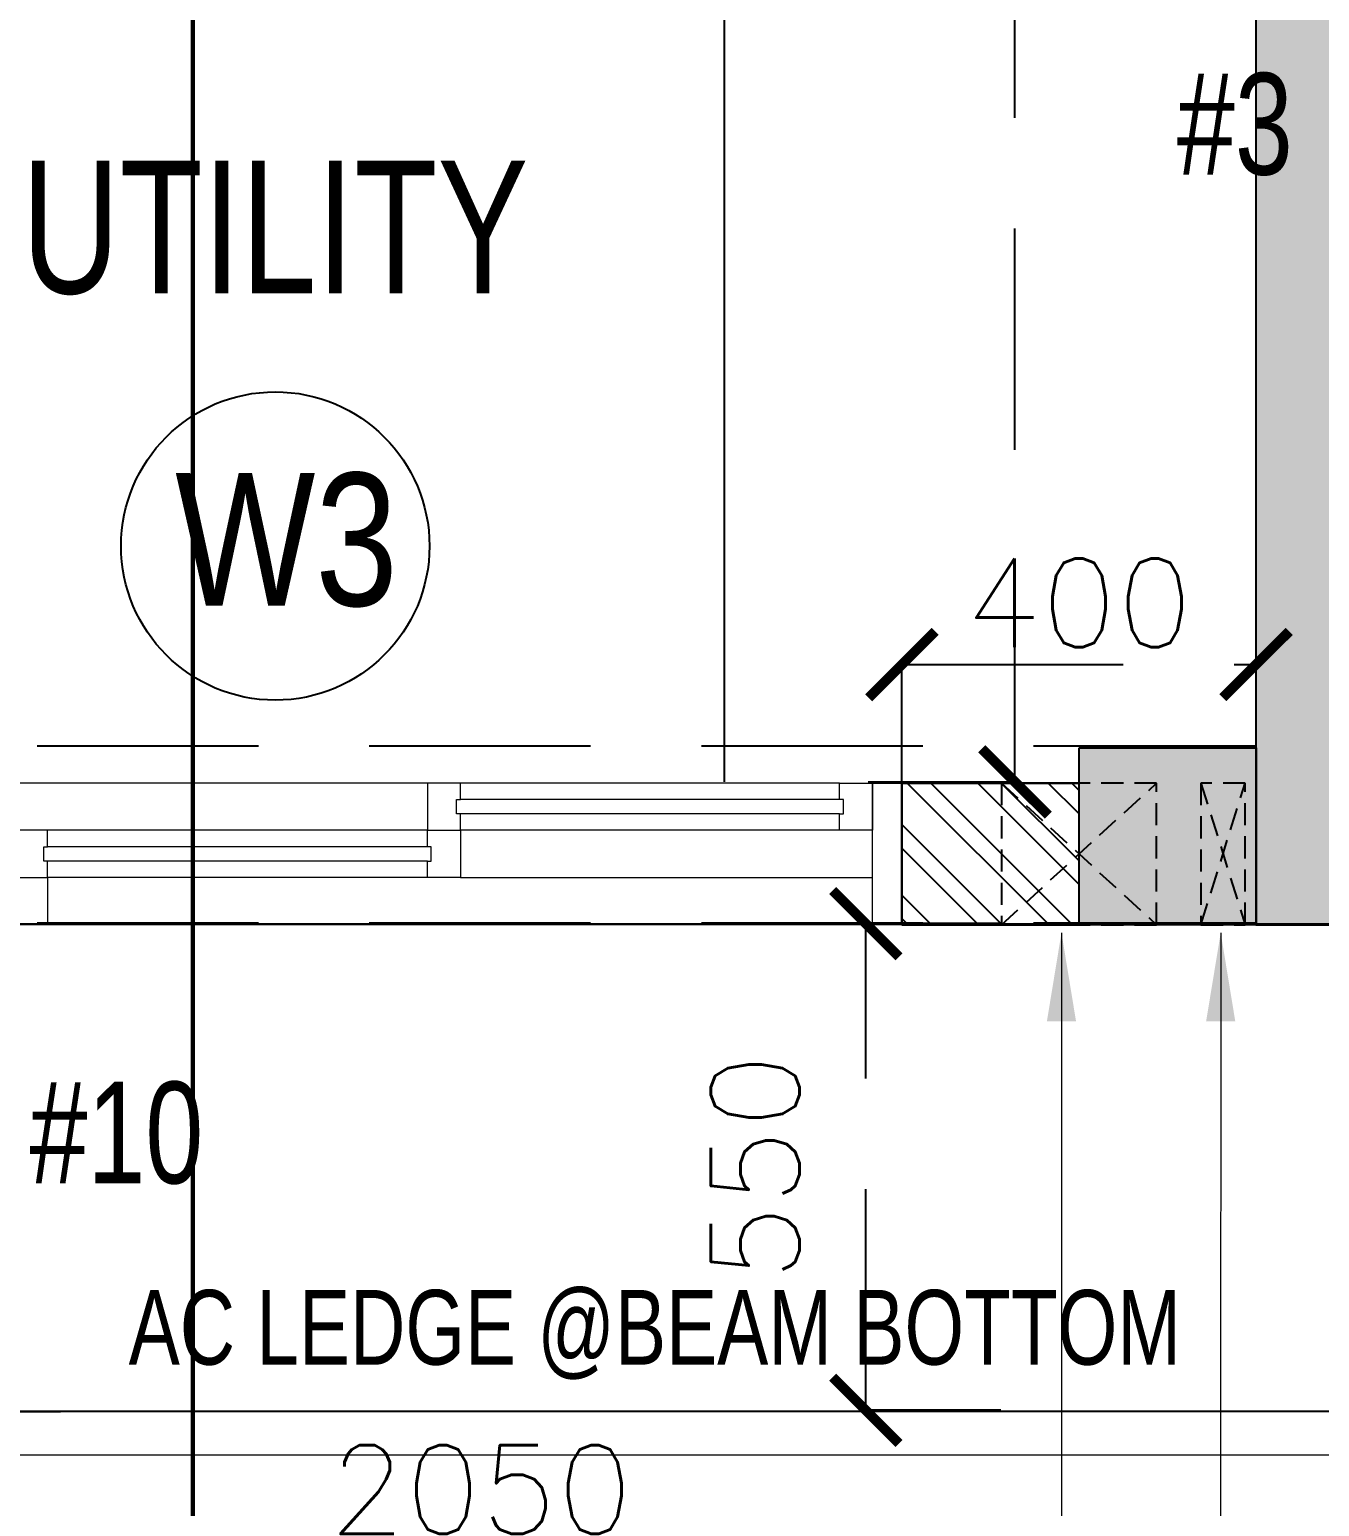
# Model space of a CAD drawing. Header units: millimetres. Extents: x 1167879 to 1231451, y -5731814 to -5645217.
# Drawn here: x 1216977 to 1218434, y -5720267 to -5718599 of the extents above; entities that cross this region are included whole.
import ezdxf
from ezdxf.enums import TextEntityAlignment as Align

# ---------------------------------------------------------------- set-up
doc = ezdxf.new("R2010")
doc.units = ezdxf.units.MM
doc.header["$LTSCALE"] = 1000
doc.header["$MEASUREMENT"] = 0
for name, pattern in [('3BHK-A$0$AUDIT_D_120904163729-0', [0]), ('3BHK-A$0$HIDDEN', [0.375, 0.25, -0.125]), ('AUDIT_D_120904163729-0', [0]), ('T8 - TYPICAL FLOOR CORE$0$HIDDEN', [0.375, 0.25, -0.125]), ('T8(T9 IS SIMILAR) - DIMENSION & TEXTING$0$HIDDEN', [0.375, 0.25, -0.125]), ('T8(T9 IS SIMILAR)$0$$0$HIDDEN', [0.375, 0.25, -0.125]), ('T8_PROFILE SECTIONS$0$HIDDEN', [0.375, 0.25, -0.125]), ('T8_PROFILE SECTIONS$0$PHANTOM2', [1.25, 0.625, -0.125, 0.125, -0.125, 0.125, -0.125])]:
    doc.linetypes.add(name, pattern=pattern)
doc.layers.get('0').update_dxf_attribs({"linetype": 'AUDIT_D_120904163729-0'})
for name, color, linetype in [('3BHK-A$0$$0$a-KIT FIX', 251, 'Continuous'), ('3BHK-A$0$A-HATCH -160', 251, '3BHK-A$0$AUDIT_D_120904163729-0'), ('T8 - TYPICAL FLOOR CORE$0$A-DIMENSIONS', 2, 'T8 - TYPICAL FLOOR CORE$0$HIDDEN'), ('T8 - TYPICAL FLOOR CORE$0$A-SLAB SUNK-AC LEDGES', 251, 'T8 - TYPICAL FLOOR CORE$0$HIDDEN'), ('T8(T9 IS SIMILAR) - DIMENSION & TEXTING$0$A-DIMENSIONS', 2, 'T8(T9 IS SIMILAR) - DIMENSION & TEXTING$0$HIDDEN'), ('T8(T9 IS SIMILAR) - DIMENSION & TEXTING$0$a-window-no', 125, 'Continuous'), ('T8(T9 IS SIMILAR)$0$$6$a-beam 2', 50, 'Continuous'), ('T8(T9 IS SIMILAR)$0$S-BEAM', 20, 'T8(T9 IS SIMILAR)$0$$0$HIDDEN'), ('T8_PROFILE SECTIONS$0$A-PROFILE SECTIONS', 81, 'T8_PROFILE SECTIONS$0$PHANTOM2'), ('T8_REFUGE COLUMNS$0$A-RCC COLS', 3, 'Continuous'), ('T8_REFUGE COLUMNS$0$A-SHEAR WALL THICKENING', 3, 'Continuous'), ('T8_TYPICAL COLUMNS$0$A-RCC COLS', 3, 'Continuous'), ('T8_TYPICAL COLUMNS$0$A-SHEAR WALL THICKENING', 3, 'Continuous')]:
    doc.layers.add(name, color=color, linetype=linetype)
for name, color, linetype, lineweight in [('3BHK-A$0$$0$Window', 4, 'Continuous', 20), ('3BHK-A$0$$1$A-WALL- 160', 6, 'Continuous', 30), ('T8(T9 IS SIMILAR) - DIMENSION & TEXTING$0$a-Text', 4, 'Continuous', 0), ('T8(T9 IS SIMILAR) - DIMENSION & TEXTING$0$R0-18-10-2014-T1-1st Podium Floor Plan$0$Text', 2, 'Continuous', 0), ('T8(T9 IS SIMILAR) - DIMENSION & TEXTING$0$T8 - TYPICAL FLOOR CORE$0$$1$a-Text', 4, 'Continuous', 0), ('T8(T9 IS SIMILAR)$0$D&W', 8, 'Continuous', 25)]:
    doc.layers.add(name, color=color, linetype=linetype, lineweight=lineweight)
doc.layers.add('A-BUA COMMON AREAS LEDGES', color=85, linetype='Continuous', lineweight=15, plot=False)
doc.layers.add('T8_REFUGE COLUMNS$0$COL-HATCH', color=7, linetype='Continuous', lineweight=25, true_color=0xa3a3a3)
doc.styles.add('T8 - TYPICAL FLOOR CORE$0$Romans 1', font='romans.shx', dxfattribs={"height": 100})
doc.styles.add('T8(T9 IS SIMILAR) - DIMENSION & TEXTING$0$ARIAL ARROW', font='swisscl.ttf')
doc.styles.add('T8(T9 IS SIMILAR) - DIMENSION & TEXTING$0$LODHA STANDERD', font='sanss___.ttf')
doc.styles.add('T8(T9 IS SIMILAR) - DIMENSION & TEXTING$0$Romans 1', font='romans.shx', dxfattribs={"height": 100})
doc.styles.add('T8(T9 IS SIMILAR) - DIMENSION & TEXTING$0$T8 - TYPICAL FLOOR CORE$0$$1$ARIAL ARROW', font='swisscl.ttf')
doc.styles.add('T8(T9 IS SIMILAR) - DIMENSION & TEXTING$0$Tahoma', font='tahoma.ttf')
doc.dimstyles.new('T8 - TYPICAL FLOOR CORE$0$ALPINE S', dxfattribs={"dimscale": 0, "dimtxt": 100, "dimasz": 75, "dimexe": 0, "dimexo": 0, "dimgap": 75, "dimtad": 1, "dimdec": 0, "dimzin": 0, "dimdsep": 46, "dimtxsty": 'T8 - TYPICAL FLOOR CORE$0$Romans 1', "dimblk": 'T8 - TYPICAL FLOOR CORE$0$_ArchTick', "dimcen": 0.09, "dimclrd": 256, "dimclre": 256, "dimclrt": 7, "dimadec": 0, "dimazin": 0, "dimtfac": 1, "dimtdec": 0, "dimtofl": 0, "dimtmove": 1, "dimatfit": 0, "dimldrblk": 'T8 - TYPICAL FLOOR CORE$0$_Open90', "dimfxl": 1, "dimtolj": 1, "dimtzin": 0, "dimarcsym": 0})
doc.dimstyles.new('T8(T9 IS SIMILAR) - DIMENSION & TEXTING$0$ALPINE S', dxfattribs={"dimscale": 0, "dimtxt": 100, "dimasz": 75, "dimexe": 0, "dimexo": 0, "dimgap": 75, "dimtad": 1, "dimdec": 0, "dimzin": 0, "dimdsep": 46, "dimtxsty": 'T8(T9 IS SIMILAR) - DIMENSION & TEXTING$0$Romans 1', "dimblk": 'T8(T9 IS SIMILAR) - DIMENSION & TEXTING$0$_ArchTick', "dimcen": 0.09, "dimclrd": 256, "dimclre": 256, "dimclrt": 7, "dimadec": 0, "dimazin": 0, "dimtfac": 1, "dimtdec": 0, "dimtofl": 0, "dimtmove": 1, "dimatfit": 0, "dimldrblk": 'T8(T9 IS SIMILAR) - DIMENSION & TEXTING$0$_Open90', "dimfxl": 1, "dimtolj": 1, "dimtzin": 0, "dimarcsym": 0})
doc.dimstyles.new('T8(T9 IS SIMILAR) - DIMENSION & TEXTING$0$SAMATA STD', dxfattribs={"dimtxt": 100, "dimasz": 50, "dimexe": 50, "dimexo": 50, "dimgap": 10, "dimtad": 0, "dimdec": 0, "dimrnd": 5, "dimzin": 0, "dimdsep": 46, "dimtxsty": 'T8(T9 IS SIMILAR) - DIMENSION & TEXTING$0$Tahoma', "dimblk": 'T8(T9 IS SIMILAR) - DIMENSION & TEXTING$0$_Origin2', "dimcen": -50, "dimdle": 50, "dimclrd": 7, "dimclre": 7, "dimclrt": 7, "dimadec": 0, "dimazin": 0, "dimtfac": 1, "dimtdec": 0, "dimtmove": 1, "dimatfit": 3, "dimfxl": 150, "dimtfill": 1, "dimtolj": 1, "dimtzin": 0, "dimlwd": -1, "dimlwe": -1, "dimarcsym": 0})

# ---------------------------------------------------------------- blocks, each defined once
blk = doc.blocks.new('T8(T9 IS SIMILAR) - DIMENSION & TEXTING$0$WINDOW TAG')
at = {"layer": 'T8(T9 IS SIMILAR) - DIMENSION & TEXTING$0$a-window-no'}
blk.add_circle((0, 0), 174.1, dxfattribs=at)
at = {"layer": 'T8(T9 IS SIMILAR) - DIMENSION & TEXTING$0$a-window-no', "style": 'T8(T9 IS SIMILAR) - DIMENSION & TEXTING$0$LODHA STANDERD'}
blk.add_attdef('WINDOW', text='', height=150, dxfattribs=at).set_placement((11.3, 2.8), align=Align.MIDDLE_CENTER)
blk = doc.blocks.new('T8(T9 IS SIMILAR) - DIMENSION & TEXTING$0$_ArchTick')
at = {"color": 0, "linetype": 'ByBlock', "const_width": 0.15}
blk.add_lwpolyline([(-0.5, -0.5), (0.5, 0.5)], dxfattribs=at)
blk = doc.blocks.new('*D333')
at = {"layer": 'T8(T9 IS SIMILAR) - DIMENSION & TEXTING$0$A-DIMENSIONS', "linetype": 'T8(T9 IS SIMILAR) - DIMENSION & TEXTING$0$HIDDEN', "lineweight": -2, "transparency": 16777216}
for p, q in [((1217925.4, -5715473.9), (1218090.1, -5715473.9)), ((1217924.5, -5719448.6), (1218090.1, -5719448.6))]:
    blk.add_line(p, q, dxfattribs=at)
at = {"layer": 'T8(T9 IS SIMILAR) - DIMENSION & TEXTING$0$A-DIMENSIONS', "lineweight": -2, "transparency": 16777216}
blk.add_line((1218090.1, -5719448.6), (1218090.1, -5715473.9), dxfattribs=at)
at = {"layer": 'T8(T9 IS SIMILAR) - DIMENSION & TEXTING$0$A-DIMENSIONS', "linetype": 'ByBlock', "lineweight": -2, "transparency": 16777216, "xscale": 75, "yscale": 75, "zscale": 75}
for p, rotation in [((1218090.1, -5715473.9), 90), ((1218090.1, -5719448.6), 270)]:
    blk.add_blockref('T8(T9 IS SIMILAR) - DIMENSION & TEXTING$0$_ArchTick', p, dxfattribs=dict(at, rotation=rotation))
at = {"layer": 'T8(T9 IS SIMILAR) - DIMENSION & TEXTING$0$A-DIMENSIONS', "color": 7, "linetype": 'ByBlock', "transparency": 16777216, "insert": (1217965.1, -5717069.1), "char_height": 100, "attachment_point": 5, "rotation": 90, "style": 'T8(T9 IS SIMILAR) - DIMENSION & TEXTING$0$Romans 1'}
blk.add_mtext('\\A1;3975', dxfattribs=at)
blk = doc.blocks.new('T8(T9 IS SIMILAR) - DIMENSION & TEXTING$0$_Open90')
at = {"color": 0, "linetype": 'ByBlock', "lineweight": -2}
for p, q in [((-0.5, 0.5), (0, 0)), ((0, 0), (-1, 0)), ((0, 0), (-0.5, -0.5))]:
    blk.add_line(p, q, dxfattribs=at)
blk = doc.blocks.new('*D335')
at = {"layer": 'T8(T9 IS SIMILAR) - DIMENSION & TEXTING$0$A-DIMENSIONS', "linetype": 'T8(T9 IS SIMILAR) - DIMENSION & TEXTING$0$HIDDEN', "lineweight": -2, "transparency": 16777216}
for p, q in [((1217962.4, -5719448.6), (1217962.4, -5719316)), ((1218362.3, -5719448.6), (1218362.3, -5719316))]:
    blk.add_line(p, q, dxfattribs=at)
at = {"layer": 'T8(T9 IS SIMILAR) - DIMENSION & TEXTING$0$A-DIMENSIONS', "lineweight": -2, "transparency": 16777216}
blk.add_line((1217962.4, -5719316), (1218362.3, -5719316), dxfattribs=at)
at = {"layer": 'T8(T9 IS SIMILAR) - DIMENSION & TEXTING$0$A-DIMENSIONS', "linetype": 'ByBlock', "lineweight": -2, "transparency": 16777216, "xscale": 75, "yscale": 75, "zscale": 75, "rotation": 180}
blk.add_blockref('T8(T9 IS SIMILAR) - DIMENSION & TEXTING$0$_ArchTick', (1217962.4, -5719316), dxfattribs=at)
at = {"layer": 'T8(T9 IS SIMILAR) - DIMENSION & TEXTING$0$A-DIMENSIONS', "linetype": 'ByBlock', "lineweight": -2, "transparency": 16777216, "xscale": 75, "yscale": 75, "zscale": 75}
blk.add_blockref('T8(T9 IS SIMILAR) - DIMENSION & TEXTING$0$_ArchTick', (1218362.3, -5719316), dxfattribs=at)
at = {"layer": 'T8(T9 IS SIMILAR) - DIMENSION & TEXTING$0$A-DIMENSIONS', "color": 7, "linetype": 'ByBlock', "transparency": 16777216, "insert": (1218162.3, -5719246.3), "char_height": 100, "attachment_point": 5, "style": 'T8(T9 IS SIMILAR) - DIMENSION & TEXTING$0$Romans 1'}
blk.add_mtext('\\A1;400', dxfattribs=at)
blk = doc.blocks.new('T8(T9 IS SIMILAR) - DIMENSION & TEXTING$0$_Origin2')
at = {"color": 0, "linetype": 'ByBlock', "lineweight": -2}
blk.add_line((-0.5, 0), (-1, 0), dxfattribs=at)
for radius in [0.5, 0.25]:
    blk.add_circle((0, 0), radius, dxfattribs=at)
blk = doc.blocks.new('*D185')
at = {"layer": 'T8(T9 IS SIMILAR) - DIMENSION & TEXTING$0$A-DIMENSIONS', "linetype": 'T8(T9 IS SIMILAR) - DIMENSION & TEXTING$0$HIDDEN', "lineweight": -2, "transparency": 16777216}
for p, q in [((1216462.3, -5720159.9), (1216462.3, -5720372.9)), ((1218512.1, -5720159.9), (1218512.1, -5720372.9))]:
    blk.add_line(p, q, dxfattribs=at)
at = {"layer": 'T8(T9 IS SIMILAR) - DIMENSION & TEXTING$0$A-DIMENSIONS', "lineweight": -2, "transparency": 16777216}
blk.add_line((1216462.3, -5720372.9), (1218512.1, -5720372.9), dxfattribs=at)
at = {"layer": 'T8(T9 IS SIMILAR) - DIMENSION & TEXTING$0$A-DIMENSIONS', "linetype": 'ByBlock', "lineweight": -2, "transparency": 16777216, "xscale": 75, "yscale": 75, "zscale": 75, "rotation": 180}
blk.add_blockref('T8(T9 IS SIMILAR) - DIMENSION & TEXTING$0$_ArchTick', (1216462.3, -5720372.9), dxfattribs=at)
at = {"layer": 'T8(T9 IS SIMILAR) - DIMENSION & TEXTING$0$A-DIMENSIONS', "linetype": 'ByBlock', "lineweight": -2, "transparency": 16777216, "xscale": 75, "yscale": 75, "zscale": 75}
blk.add_blockref('T8(T9 IS SIMILAR) - DIMENSION & TEXTING$0$_ArchTick', (1218512.1, -5720372.9), dxfattribs=at)
at = {"layer": 'T8(T9 IS SIMILAR) - DIMENSION & TEXTING$0$A-DIMENSIONS', "color": 7, "linetype": 'ByBlock', "transparency": 16777216, "insert": (1217487.2, -5720247.9), "char_height": 100, "attachment_point": 5, "style": 'T8(T9 IS SIMILAR) - DIMENSION & TEXTING$0$Romans 1'}
blk.add_mtext('\\A1;2050', dxfattribs=at)
blk = doc.blocks.new('T8_REFUGE COLUMNS$0$A$C277F3394')
at = {"layer": 'T8_REFUGE COLUMNS$0$A-SHEAR WALL THICKENING', "linetype": 'ByBlock', "true_color": 0xa3a3a3}
h = blk.add_hatch(color=253, dxfattribs=at)
h.dxf.hatch_style = 1
h.paths.add_polyline_path([(13070.2, -185), (13270.2, -185), (13270.2, -385), (13070.2, -385)])
at = {"layer": 'T8_REFUGE COLUMNS$0$A-SHEAR WALL THICKENING', "linetype": 'ByBlock'}
blk.add_lwpolyline([(13070.2, -185), (13270.2, -185), (13270.2, -385), (13070.2, -385)], close=True, dxfattribs=at)
blk = doc.blocks.new('T8_REFUGE COLUMNS$0$A$C46A13422')
at = {"layer": 'T8_REFUGE COLUMNS$0$A-SHEAR WALL THICKENING', "linetype": 'ByBlock'}
blk.add_blockref('T8_REFUGE COLUMNS$0$A$C277F3394', (-5609.8, -7500), dxfattribs=at)
blk = doc.blocks.new('T8_REFUGE COLUMNS')
at = {"layer": 'T8_REFUGE COLUMNS$0$COL-HATCH', "linetype": 'ByBlock'}
h = blk.add_hatch(color=256, dxfattribs=at)
h.dxf.hatch_style = 1
h.paths.add_polyline_path([(1218362.1, -5719609.9), (1218662.1, -5719609.9), (1218662.1, -5717174.9), (1218362.1, -5717174.9)])
at = {"layer": 'T8_REFUGE COLUMNS$0$A-RCC COLS', "linetype": 'ByBlock'}
blk.add_lwpolyline([(1218362.1, -5719609.9), (1218662.1, -5719609.9), (1218662.1, -5717174.9), (1218362.1, -5717174.9)], close=True, dxfattribs=at)
blk.add_blockref('T8_REFUGE COLUMNS$0$A$C46A13422', (1210702.1, -5711724.9), dxfattribs=at)
blk = doc.blocks.new('T8_TYPICAL COLUMNS$0$A$C277F3394')
at = {"layer": 'T8_TYPICAL COLUMNS$0$A-SHEAR WALL THICKENING', "linetype": 'ByBlock'}
h = blk.add_hatch(color=31, dxfattribs=at)
h.dxf.hatch_style = 1
h.paths.add_polyline_path([(13070.2, -185), (13270.2, -185), (13270.2, -385), (13070.2, -385)])
blk.add_lwpolyline([(13070.2, -185), (13270.2, -185), (13270.2, -385), (13070.2, -385)], close=True, dxfattribs=at)
blk = doc.blocks.new('T8_TYPICAL COLUMNS$0$A$C46A13422')
at = {"layer": 'T8_TYPICAL COLUMNS$0$A-SHEAR WALL THICKENING', "linetype": 'ByBlock'}
blk.add_blockref('T8_TYPICAL COLUMNS$0$A$C277F3394', (-5609.8, -7500), dxfattribs=at)
blk = doc.blocks.new('T8_TYPICAL COLUMNS')
at = {"layer": 'T8_TYPICAL COLUMNS$0$A-RCC COLS', "linetype": 'ByBlock'}
for name, p in [('T8_REFUGE COLUMNS', (0, 0)), ('T8_TYPICAL COLUMNS$0$A$C46A13422', (1210702.1, -5711724.9))]:
    blk.add_blockref(name, p, dxfattribs=at)
blk = doc.blocks.new('3BHK-A$0$$0$1500')
at = {"layer": '3BHK-A$0$$0$Window', "color": 1, "lineweight": 13}
for p, q in [((1150276.5, -5694418.8), (1148842.5, -5694418.8)), ((1149307.5, -5694418.8), (1148880, -5694418.8)), ((1149307.5, -5694472.1), (1148880, -5694472.1)), ((1149773.7, -5694472.1), (1149345, -5694472.1)), ((1149811.2, -5694472.1), (1150276.5, -5694472.1)), ((1149307.5, -5694525.5), (1148842.5, -5694525.5)), ((1149773.7, -5694525.5), (1149345, -5694525.5)), ((1150239, -5694525.5), (1149811.2, -5694525.5)), ((1149773.7, -5694578.8), (1148842.5, -5694578.8)), ((1150239, -5694578.8), (1149811.2, -5694578.8))]:
    blk.add_line(p, q, dxfattribs=at)
at = {"layer": '3BHK-A$0$$0$Window', "color": 5, "lineweight": 13}
for p, q in [((1149307.5, -5694449.1), (1148880, -5694449.1)), ((1149307.5, -5694453.6), (1148880, -5694453.6)), ((1149773.7, -5694490.7), (1149345, -5694490.7)), ((1149773.7, -5694506.9), (1149345, -5694506.9)), ((1150239, -5694544.1), (1149811.2, -5694544.1)), ((1150239, -5694560.2), (1149811.2, -5694560.2))]:
    blk.add_line(p, q, dxfattribs=at)
at = {"layer": '3BHK-A$0$$0$Window', "color": 4, "lineweight": 13}
for points in [[(1148842.5, -5694418.8), (1148809.5, -5694418.8), (1148809.5, -5694578.8), (1148842.5, -5694578.8)], [(1148880, -5694453.6), (1148880, -5694472.1), (1148842.5, -5694472.1), (1148842.5, -5694418.8), (1148880, -5694418.8), (1148880, -5694449.1), (1148875.5, -5694449.1), (1148875.5, -5694453.6)], [(1149307.5, -5694453.6), (1149307.5, -5694472.1), (1149345, -5694472.1), (1149345, -5694418.8), (1149307.5, -5694418.8), (1149307.5, -5694449.1), (1149312, -5694449.1), (1149312, -5694453.6)], [(1150309.5, -5694418.8), (1150276.5, -5694418.8), (1150276.5, -5694578.8), (1150309.5, -5694578.8)], [(1149345, -5694506.9), (1149345, -5694525.5), (1149307.5, -5694525.5), (1149307.5, -5694472.1), (1149345, -5694472.1), (1149345, -5694490.7), (1149340.5, -5694490.7), (1149340.5, -5694506.9)], [(1149773.7, -5694506.9), (1149773.7, -5694525.5), (1149811.2, -5694525.5), (1149811.2, -5694472.1), (1149773.7, -5694472.1), (1149773.7, -5694490.7), (1149778.2, -5694490.7), (1149778.2, -5694506.9)], [(1149811.2, -5694560.2), (1149811.2, -5694578.8), (1149773.7, -5694578.8), (1149773.7, -5694525.5), (1149811.2, -5694525.5), (1149811.2, -5694544.1), (1149806.7, -5694544.1), (1149806.7, -5694560.2)], [(1150239, -5694560.2), (1150239, -5694578.8), (1150276.5, -5694578.8), (1150276.5, -5694525.5), (1150239, -5694525.5), (1150239, -5694544.1), (1150243.5, -5694544.1), (1150243.5, -5694560.2)]]:
    blk.add_lwpolyline(points, close=True, dxfattribs=at)
blk = doc.blocks.new('3BHK-A')
at = {"layer": '3BHK-A$0$A-HATCH -160', "linetype": 'ByBlock'}
h = blk.add_hatch(dxfattribs=at)
h.set_pattern_fill('ANSI32', color=256, scale=150)
h.set_pattern_definition([(45, (-0.65, 1285.594), (-39.77475644, 39.77475644), []), (45, (25.864, 1285.594), (-39.77475644, 39.77475644), [])])
h.paths.add_polyline_path([(1194382.1, -5719609.9), (1194582.2, -5719609.9), (1194582.2, -5719449.9), (1194382.1, -5719449.9)])
at = {"linetype": '3BHK-A$0$HIDDEN', "ltscale": 0.1}
for p, q in [((1194244.6, -5719449.9, -0.5), (1194194.6, -5719609.9, -0.5)), ((1194244.6, -5719609.9, -0.5), (1194194.6, -5719449.9, -0.5)), ((1194469.6, -5719609.9, -0.5), (1194294.6, -5719449.9, -0.5)), ((1194469.6, -5719449.9, -0.5), (1194294.6, -5719609.9, -0.5))]:
    blk.add_line(p, q, dxfattribs=at)
at = {"linetype": '3BHK-A$0$HIDDEN', "ltscale": 0.1, "elevation": -0.5}
for points in [[(1194244.6, -5719609.9), (1194194.6, -5719609.9), (1194194.6, -5719449.9), (1194244.6, -5719449.9)], [(1194469.6, -5719609.9), (1194294.6, -5719609.9), (1194294.6, -5719449.9), (1194469.6, -5719449.9)]]:
    blk.add_lwpolyline(points, close=True, dxfattribs=at)
at = {"layer": '3BHK-A$0$$0$a-KIT FIX', "color": 1}
blk.add_line((1194782.3, -5719448.6, 0), (1194782.3, -5715474, 0), dxfattribs=at)
at = {"layer": '3BHK-A$0$$1$A-WALL- 160', "linetype": 'ByBlock'}
for p, q in [((1194382.1, -5719449.9, -1), (1194582.2, -5719449.9, -0.5)), ((1194582.2, -5719609.9, -0.5), (1194582.2, -5719449.9, -0.5)), ((1194382.1, -5719609.9, -0.5), (1194582.2, -5719609.9, -0.5))]:
    blk.add_line(p, q, dxfattribs=at)
at = {"layer": '3BHK-A$0$$1$A-WALL- 160', "linetype": 'ByBlock', "rotation": 180}
blk.add_blockref('3BHK-A$0$$0$1500', (2344891.7, -11414028.7, -0.5), dxfattribs=at)
blk = doc.blocks.new('T8 - TYPICAL FLOOR CORE$0$_ArchTick')
at = {"color": 0, "linetype": 'ByBlock', "const_width": 0.15}
blk.add_lwpolyline([(-0.5, -0.5), (0.5, 0.5)], dxfattribs=at)
blk = doc.blocks.new('*D788')
at = {"layer": 'T8 - TYPICAL FLOOR CORE$0$A-DIMENSIONS', "linetype": 'T8 - TYPICAL FLOOR CORE$0$HIDDEN', "lineweight": -2, "transparency": 16777216}
for p, q in [((1218074.2, -5719608.6), (1217921.7, -5719608.6)), ((1218074.2, -5720158.4), (1217921.7, -5720158.4))]:
    blk.add_line(p, q, dxfattribs=at)
at = {"layer": 'T8 - TYPICAL FLOOR CORE$0$A-DIMENSIONS', "lineweight": -2, "transparency": 16777216}
blk.add_line((1217921.7, -5720158.4), (1217921.7, -5719608.6), dxfattribs=at)
at = {"layer": 'T8 - TYPICAL FLOOR CORE$0$A-DIMENSIONS', "linetype": 'ByBlock', "lineweight": -2, "transparency": 16777216, "xscale": 75, "yscale": 75, "zscale": 75}
for p, rotation in [((1217921.7, -5719608.6), 90), ((1217921.7, -5720158.4), 270)]:
    blk.add_blockref('T8 - TYPICAL FLOOR CORE$0$_ArchTick', p, dxfattribs=dict(at, rotation=rotation))
at = {"layer": 'T8 - TYPICAL FLOOR CORE$0$A-DIMENSIONS', "color": 7, "linetype": 'ByBlock', "transparency": 16777216, "insert": (1217796.7, -5719883.5), "char_height": 100, "attachment_point": 5, "rotation": 90, "style": 'T8 - TYPICAL FLOOR CORE$0$Romans 1'}
blk.add_mtext('\\A1;550', dxfattribs=at)
blk = doc.blocks.new('T8 - TYPICAL FLOOR CORE$0$_Open90')
at = {"color": 0, "linetype": 'ByBlock', "lineweight": -2}
for p, q in [((-0.5, 0.5), (0, 0)), ((0, 0), (-1, 0)), ((0, 0), (-0.5, -0.5))]:
    blk.add_line(p, q, dxfattribs=at)
blk = doc.blocks.new('T8_PROFILE SECTIONS$0$MH')
at = {"layer": 'T8_PROFILE SECTIONS$0$A-PROFILE SECTIONS', "linetype": 'T8_PROFILE SECTIONS$0$HIDDEN', "ltscale": 2, "const_width": 5}
blk.add_lwpolyline([(1140339.1, -5697424.8), (1140339.1, -5700565.7)], dxfattribs=at)
blk = doc.blocks.new('PROFILE SECTION LINE T9')
at = {"layer": 'T8_PROFILE SECTIONS$0$A-PROFILE SECTIONS', "linetype": 'ByBlock', "xscale": -1, "rotation": 180}
blk.add_blockref('T8_PROFILE SECTIONS$0$MH', (-1108895.4, -5707241.5, 0), dxfattribs=at)
blk = doc.blocks.new('T8(T9 IS SIMILAR) - DIMENSION & TEXTING')
at = {"layer": 'T8(T9 IS SIMILAR) - DIMENSION & TEXTING$0$a-window-no'}
ref = blk.add_blockref('T8(T9 IS SIMILAR) - DIMENSION & TEXTING$0$WINDOW TAG', (1217254.9, -5719182.1), dxfattribs=at)
ref.add_attrib('WINDOW', 'W3', dxfattribs={"height": 150, "style": 'T8(T9 IS SIMILAR) - DIMENSION & TEXTING$0$LODHA STANDERD', "width": 0.8}).set_placement((1217267.6, -5719174.6), align=Align.MIDDLE_CENTER)
at = {"layer": 'T8(T9 IS SIMILAR) - DIMENSION & TEXTING$0$a-Text', "style": 'T8(T9 IS SIMILAR) - DIMENSION & TEXTING$0$ARIAL ARROW'}
blk.add_text('UTILITY', height=150, dxfattribs=at).set_placement((1216968.3, -5718896.8))
at = {"layer": 'T8(T9 IS SIMILAR) - DIMENSION & TEXTING$0$R0-18-10-2014-T1-1st Podium Floor Plan$0$Text', "linetype": 'ByBlock', "style": 'T8(T9 IS SIMILAR) - DIMENSION & TEXTING$0$ARIAL ARROW'}
blk.add_text('#10', height=114.75, dxfattribs=at).set_placement((1216977.4, -5719902))
at = {"layer": 'T8(T9 IS SIMILAR) - DIMENSION & TEXTING$0$R0-18-10-2014-T1-1st Podium Floor Plan$0$Text', "insert": (1218403.8, -5718764.2), "char_height": 114.75, "width": 1771.034, "attachment_point": 9, "style": 'T8(T9 IS SIMILAR) - DIMENSION & TEXTING$0$ARIAL ARROW'}
blk.add_mtext('#3', dxfattribs=at)
at = {"layer": 'T8(T9 IS SIMILAR) - DIMENSION & TEXTING$0$T8 - TYPICAL FLOOR CORE$0$$1$a-Text', "style": 'T8(T9 IS SIMILAR) - DIMENSION & TEXTING$0$T8 - TYPICAL FLOOR CORE$0$$1$ARIAL ARROW'}
blk.add_text('AC LEDGE @BEAM BOTTOM', height=84.375, dxfattribs=at).set_placement((1217089.4, -5720106.8, 0))
at = {"layer": 'T8(T9 IS SIMILAR) - DIMENSION & TEXTING$0$A-DIMENSIONS', "linetype": 'ByBlock'}
dim = blk.add_linear_dim(base=(1218090.1, -5715473.9), p1=(1217924.5, -5719448.6), p2=(1217925.4, -5715473.9), angle=270, dimstyle='T8(T9 IS SIMILAR) - DIMENSION & TEXTING$0$ALPINE S', override={"dimscale": 1, "dimfxl": 5, "dimarcsym": 1}, dxfattribs=at)
dim.commit()
dim.dimension.update_dxf_attribs({"geometry": '*D333', "text_midpoint": (1218090.1, -5717069.1), "dimtype": 128})
dim = blk.add_linear_dim(base=(1218362.3, -5719316), p1=(1217962.4, -5719448.6, 0.5), p2=(1218362.3, -5719448.6), dimstyle='T8(T9 IS SIMILAR) - DIMENSION & TEXTING$0$ALPINE S', override={"dimscale": 1, "dimfxl": 5, "dimarcsym": 1}, dxfattribs=at)
dim.commit()
dim.dimension.update_dxf_attribs({"geometry": '*D335', "text_midpoint": (1218162.3, -5719371.3), "dimtype": 128})
dim = blk.add_linear_dim(base=(1218512.1, -5720372.9), p1=(1216462.3, -5720159.9), p2=(1218512.1, -5720159.9), dimstyle='T8(T9 IS SIMILAR) - DIMENSION & TEXTING$0$ALPINE S', override={"dimscale": 1, "dimfxl": 5, "dimarcsym": 1}, dxfattribs=at)
dim.commit()
dim.dimension.update_dxf_attribs({"geometry": '*D185', "text_midpoint": (1217487.2, -5720247.9)})
at = {"layer": 'T8(T9 IS SIMILAR) - DIMENSION & TEXTING$0$R0-18-10-2014-T1-1st Podium Floor Plan$0$Text'}
for points in [[(1218142.6, -5719618.9), (1218142.6, -5720248.5), (1218142.6, -5720438.2)], [(1218322.4, -5719618.9), (1218322.3, -5720248.5), (1218322.4, -5720438.2)]]:
    blk.add_leader(points, dimstyle='T8(T9 IS SIMILAR) - DIMENSION & TEXTING$0$SAMATA STD', override={"dimscale": 1, "dimasz": 100, "dimclrd": 2, "dimfxlon": 1, "dimarcsym": 1}, dxfattribs=at)
blk = doc.blocks.new('T8 - TYPICAL FLOOR CORE')
at = {"layer": 'T8 - TYPICAL FLOOR CORE$0$A-SLAB SUNK-AC LEDGES', "linetype": 'ByBlock'}
blk.add_line((1218512.1, -5720159.9), (1216462.3, -5720159.9), dxfattribs=at)
at = {"layer": 'T8 - TYPICAL FLOOR CORE$0$A-DIMENSIONS', "linetype": 'ByBlock'}
dim = blk.add_linear_dim(base=(1217921.7, -5719608.6), p1=(1218074.2, -5720158.4, 0), p2=(1218074.2, -5719608.6, 0), angle=90, dimstyle='T8 - TYPICAL FLOOR CORE$0$ALPINE S', override={"dimscale": 1, "dimfxl": 5, "dimarcsym": 1}, dxfattribs=at)
dim.commit()
dim.dimension.update_dxf_attribs({"geometry": '*D788', "text_midpoint": (1217796.7, -5719883.5)})
blk = doc.blocks.new('T8(T9 IS SIMILAR)')
at = {"layer": 'T8(T9 IS SIMILAR)$0$D&W', "linetype": 'ByBlock', "xscale": -1}
blk.add_blockref('3BHK-A', (2412544.6, 0, 0.5), dxfattribs=at)
at = {"layer": 'T8(T9 IS SIMILAR)$0$D&W', "linetype": 'ByBlock'}
blk.add_blockref('T8 - TYPICAL FLOOR CORE', (0, 0), dxfattribs=at)
blk.add_blockref('T8_TYPICAL COLUMNS', (0, 0), dxfattribs=at)
at = {"layer": 'T8(T9 IS SIMILAR)$0$$6$a-beam 2', "linetype": 'ByBlock'}
blk.add_blockref('T8(T9 IS SIMILAR) - DIMENSION & TEXTING', (0, 0), dxfattribs=at)
at = {"layer": 'T8(T9 IS SIMILAR)$0$S-BEAM'}
for p, q in [((1218361, -5719408.3, -0.3), (1215861.1, -5719408.3, 0)), ((1218361, -5719608.3, -0.3), (1215861.1, -5719608.3, 0))]:
    blk.add_line(p, q, dxfattribs=at)
at = {"layer": 'T8(T9 IS SIMILAR)$0$S-BEAM', "elevation": -0.2}
blk.add_lwpolyline([(1218511.9, -5719608.2), (1218512.3, -5720159.7), (1216462, -5720160)], dxfattribs=at)

msp = doc.modelspace()

# ---------------------------------------------------------------- linework, layer by layer
at = {"layer": 'A-BUA COMMON AREAS LEDGES', "linetype": 'ByBlock', "elevation": 0.6}
msp.add_lwpolyline([(1218662.2, -5719608.7), (1216462.7, -5719608.7), (1216462.7, -5720208.7), (1218662.2, -5720208.7)], close=True, dxfattribs=at)

# ---------------------------------------------------------------- next in the draw order: block references
at = {"linetype": 'ByBlock'}
msp.add_blockref('T8(T9 IS SIMILAR) - DIMENSION & TEXTING', (0, 0), dxfattribs=at)

# ---------------------------------------------------------------- next in the draw order: block references
msp.add_blockref('T8(T9 IS SIMILAR)', (0, 0), dxfattribs=at)

# ---------------------------------------------------------------- next in the draw order: block references
at = {"layer": 'T8_PROFILE SECTIONS$0$A-PROFILE SECTIONS', "linetype": 'ByBlock'}
msp.add_blockref('PROFILE SECTION LINE T9', (1185718.2, -5711615.8, 0), dxfattribs=at)

doc.saveas('drawing.dxf')
